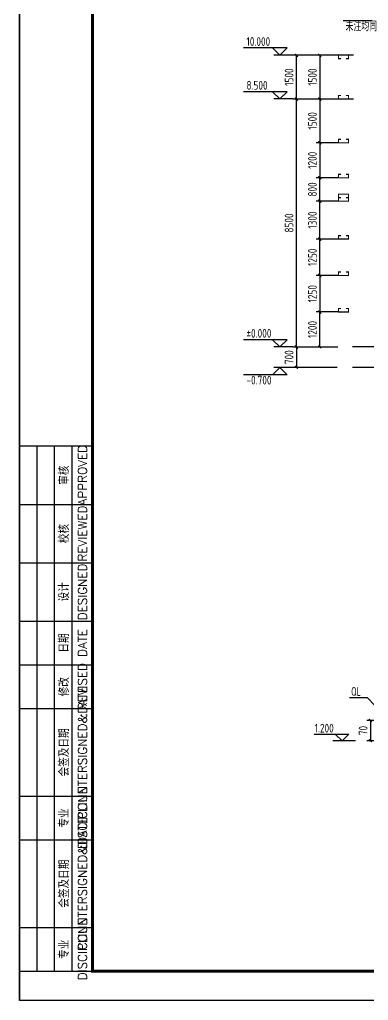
# Model space of a CAD drawing. Header units: millimetres. Extents: x 866561 to 877878, y 40199 to 44891.
# Drawn here: x 874097.5 to 874217, y 40208.1 to 40544.3 of the extents above; entities that cross this region are included whole.
import ezdxf
from ezdxf.enums import TextEntityAlignment as Align

# ---------------------------------------------------------------- set-up
doc = ezdxf.new("R2010")
doc.units = ezdxf.units.MM
doc.header["$LTSCALE"] = 1000
doc.header["$MEASUREMENT"] = 0
doc.linetypes.add('2', pattern=[11.4, 9, -0.9, 0.6, -0.9])
for name, color, linetype in [('1530', 253, 'Continuous'), ('1534', 7, 'Continuous'), ('D1', 112, 'Continuous'), ('DIM', 7, 'Continuous'), ('标注', 7, 'Continuous'), ('梁', 4, 'Continuous'), ('檩条', 34, 'Continuous'), ('轴线', 253, '2')]:
    doc.layers.add(name, color=color, linetype=linetype)
doc.styles.add('ECEC_TK', font='txt_l.shx', dxfattribs={"bigfont": 'hztxt_l.shx'})
doc.styles.add('GBHZ', font='gbenor.shx', dxfattribs={"width": 0.9, "bigfont": 'gbcbig.shx'})
doc.dimstyles.new('Y10', dxfattribs={"dimscale": 0, "dimtxt": 3, "dimasz": 0.01, "dimexe": 1.2, "dimexo": 1, "dimgap": 1, "dimtad": 1, "dimdec": 0, "dimlfac": 10, "dimzin": 0, "dimdsep": 46, "dimtxsty": 'GBHZ', "dimblk1": 'DX', "dimblk2": 'DX', "dimsah": 1, "dimcen": 0.09, "dimdle": 1, "dimadec": 0, "dimazin": 0, "dimtfac": 1, "dimtdec": 0, "dimtix": 1, "dimtmove": 2, "dimatfit": 3, "dimldrblk": 'DX', "dimfxl": 0, "dimtolj": 1, "dimtzin": 0, "dimarcsym": 0})
doc.dimstyles.new('Y100', dxfattribs={"dimscale": 0, "dimtxt": 3, "dimasz": 0.01, "dimexe": 1.2, "dimexo": 2, "dimgap": 1, "dimtad": 1, "dimdec": 0, "dimlfac": 100, "dimzin": 0, "dimdsep": 46, "dimtxsty": 'GBHZ', "dimblk": 'DX', "dimcen": 0.09, "dimdle": 1, "dimclrd": 7, "dimclre": 7, "dimclrt": 7, "dimadec": 0, "dimazin": 0, "dimtfac": 1, "dimtdec": 0, "dimtix": 1, "dimtmove": 2, "dimatfit": 3, "dimldrblk": 'DX', "dimfxl": 0, "dimtolj": 1, "dimtzin": 0, "dimarcsym": 0})

# ---------------------------------------------------------------- blocks, each defined once
blk = doc.blocks.new('DX')
at = {"color": 0, "linetype": 'ByBlock', "const_width": 40}
blk.add_lwpolyline([(-54, -51), (46, 49)], dxfattribs=at)
blk = doc.blocks.new('*D84')
at = {"layer": 'Defpoints', "color": 0, "transparency": 16777216}
for p in [(874192.34, 40517.08), (874213.88, 40517.08), (874208.55, 40432.08)]:
    blk.add_point(p, dxfattribs=at)
at = {"layer": 'dim', "color": 7, "lineweight": -2, "transparency": 16777216}
for p, q in [((874211.88, 40517.08), (874191.14, 40517.08)), ((874192.34, 40432.09), (874192.34, 40517.07)), ((874206.55, 40432.08), (874191.14, 40432.08))]:
    blk.add_line(p, q, dxfattribs=at)
at = {"layer": 'dim', "color": 7, "lineweight": -2, "transparency": 16777216, "xscale": 0.01, "yscale": 0.01, "zscale": 0.01}
for p, rotation in [((874192.34, 40517.08), 90), ((874192.34, 40432.08), 270)]:
    blk.add_blockref('DX', p, dxfattribs=dict(at, rotation=rotation))
at = {"layer": 'dim', "color": 7, "transparency": 16777216, "insert": (874189.84, 40474.58), "char_height": 3, "attachment_point": 5, "rotation": 90, "style": 'GBHZ'}
blk.add_mtext('\\A1;8500', dxfattribs=at)
blk = doc.blocks.new('*D85')
at = {"layer": 'Defpoints', "color": 0, "transparency": 16777216}
for p in [(874192.34, 40532.08), (874213.88, 40532.08), (874213.88, 40517.08)]:
    blk.add_point(p, dxfattribs=at)
at = {"layer": 'dim', "color": 7, "lineweight": -2, "transparency": 16777216}
for p, q in [((874211.88, 40532.08), (874191.14, 40532.08)), ((874192.34, 40517.09), (874192.34, 40532.07)), ((874211.88, 40517.08), (874191.14, 40517.08))]:
    blk.add_line(p, q, dxfattribs=at)
at = {"layer": 'dim', "color": 7, "lineweight": -2, "transparency": 16777216, "xscale": 0.01, "yscale": 0.01, "zscale": 0.01}
for p, rotation in [((874192.34, 40532.08), 90), ((874192.34, 40517.08), 270)]:
    blk.add_blockref('DX', p, dxfattribs=dict(at, rotation=rotation))
at = {"layer": 'dim', "color": 7, "transparency": 16777216, "insert": (874189.84, 40524.58), "char_height": 3, "attachment_point": 5, "rotation": 90, "style": 'GBHZ'}
blk.add_mtext('\\A1;1500', dxfattribs=at)
blk = doc.blocks.new('*D86')
at = {"layer": 'Defpoints', "color": 0, "transparency": 16777216}
for p in [(874200.34, 40444.08), (874208.55, 40444.08), (874208.55, 40432.08)]:
    blk.add_point(p, dxfattribs=at)
at = {"layer": '标注', "color": 7, "lineweight": -2, "transparency": 16777216}
for p, q in [((874206.55, 40444.08), (874199.14, 40444.08)), ((874200.34, 40432.09), (874200.34, 40444.07)), ((874206.55, 40432.08), (874199.14, 40432.08))]:
    blk.add_line(p, q, dxfattribs=at)
at = {"layer": '标注', "color": 7, "lineweight": -2, "transparency": 16777216, "xscale": 0.01, "yscale": 0.01, "zscale": 0.01}
for p, rotation in [((874200.34, 40444.08), 90), ((874200.34, 40432.08), 270)]:
    blk.add_blockref('DX', p, dxfattribs=dict(at, rotation=rotation))
at = {"layer": '标注', "color": 7, "transparency": 16777216, "insert": (874197.84, 40438.08), "char_height": 3, "attachment_point": 5, "rotation": 90, "style": 'GBHZ'}
blk.add_mtext('\\A1;1200', dxfattribs=at)
blk = doc.blocks.new('*D87')
at = {"layer": 'Defpoints', "color": 0, "transparency": 16777216}
for p in [(874208.55, 40456.58), (874200.34, 40444.08), (874208.55, 40444.08)]:
    blk.add_point(p, dxfattribs=at)
at = {"layer": '标注', "color": 7, "lineweight": -2, "transparency": 16777216}
for p, q in [((874206.55, 40456.58), (874199.14, 40456.58)), ((874200.34, 40456.57), (874200.34, 40444.09)), ((874206.55, 40444.08), (874199.14, 40444.08))]:
    blk.add_line(p, q, dxfattribs=at)
at = {"layer": '标注', "color": 7, "lineweight": -2, "transparency": 16777216, "xscale": 0.01, "yscale": 0.01, "zscale": 0.01}
for p, rotation in [((874200.34, 40456.58), 90), ((874200.34, 40444.08), 270)]:
    blk.add_blockref('DX', p, dxfattribs=dict(at, rotation=rotation))
at = {"layer": '标注', "color": 7, "transparency": 16777216, "insert": (874197.84, 40450.33), "char_height": 3, "attachment_point": 5, "rotation": 90, "style": 'GBHZ'}
blk.add_mtext('\\A1;1250', dxfattribs=at)
blk = doc.blocks.new('*D88')
at = {"layer": 'Defpoints', "color": 0, "transparency": 16777216}
for p in [(874200.34, 40482.08), (874208.55, 40482.08), (874208.55, 40469.08)]:
    blk.add_point(p, dxfattribs=at)
at = {"layer": '标注', "color": 7, "lineweight": -2, "transparency": 16777216}
for p, q in [((874206.55, 40482.08), (874199.14, 40482.08)), ((874200.34, 40469.09), (874200.34, 40482.07)), ((874206.55, 40469.08), (874199.14, 40469.08))]:
    blk.add_line(p, q, dxfattribs=at)
at = {"layer": '标注', "color": 7, "lineweight": -2, "transparency": 16777216, "xscale": 0.01, "yscale": 0.01, "zscale": 0.01}
for p, rotation in [((874200.34, 40482.08), 90), ((874200.34, 40469.08), 270)]:
    blk.add_blockref('DX', p, dxfattribs=dict(at, rotation=rotation))
at = {"layer": '标注', "color": 7, "transparency": 16777216, "insert": (874197.84, 40475.58), "char_height": 3, "attachment_point": 5, "rotation": 90, "style": 'GBHZ'}
blk.add_mtext('\\A1;1300', dxfattribs=at)
blk = doc.blocks.new('*D89')
at = {"layer": 'Defpoints', "color": 0, "transparency": 16777216}
for p in [(874208.55, 40502.08), (874200.34, 40490.08), (874208.55, 40490.08)]:
    blk.add_point(p, dxfattribs=at)
at = {"layer": '标注', "color": 7, "lineweight": -2, "transparency": 16777216}
for p, q in [((874206.55, 40502.08), (874199.14, 40502.08)), ((874200.34, 40502.07), (874200.34, 40490.09)), ((874206.55, 40490.08), (874199.14, 40490.08))]:
    blk.add_line(p, q, dxfattribs=at)
at = {"layer": '标注', "color": 7, "lineweight": -2, "transparency": 16777216, "xscale": 0.01, "yscale": 0.01, "zscale": 0.01}
for p, rotation in [((874200.34, 40502.08), 90), ((874200.34, 40490.08), 270)]:
    blk.add_blockref('DX', p, dxfattribs=dict(at, rotation=rotation))
at = {"layer": '标注', "color": 7, "transparency": 16777216, "insert": (874197.84, 40496.08), "char_height": 3, "attachment_point": 5, "rotation": 90, "style": 'GBHZ'}
blk.add_mtext('\\A1;1200', dxfattribs=at)
blk = doc.blocks.new('*D90')
at = {"layer": 'Defpoints', "color": 0, "transparency": 16777216}
for p in [(874208.55, 40532.08), (874200.34, 40517.08), (874208.55, 40517.08)]:
    blk.add_point(p, dxfattribs=at)
at = {"layer": '标注', "color": 7, "lineweight": -2, "transparency": 16777216}
for p, q in [((874206.55, 40532.08), (874199.14, 40532.08)), ((874200.34, 40532.07), (874200.34, 40517.09)), ((874206.55, 40517.08), (874199.14, 40517.08))]:
    blk.add_line(p, q, dxfattribs=at)
at = {"layer": '标注', "color": 7, "lineweight": -2, "transparency": 16777216, "xscale": 0.01, "yscale": 0.01, "zscale": 0.01}
for p, rotation in [((874200.34, 40532.08), 90), ((874200.34, 40517.08), 270)]:
    blk.add_blockref('DX', p, dxfattribs=dict(at, rotation=rotation))
at = {"layer": '标注', "color": 7, "transparency": 16777216, "insert": (874197.84, 40524.58), "char_height": 3, "attachment_point": 5, "rotation": 90, "style": 'GBHZ'}
blk.add_mtext('\\A1;1500', dxfattribs=at)
blk = doc.blocks.new('*D91')
at = {"layer": 'Defpoints', "color": 0, "transparency": 16777216}
for p in [(874200.34, 40469.08), (874208.55, 40469.08), (874208.55, 40456.58)]:
    blk.add_point(p, dxfattribs=at)
at = {"layer": '标注', "color": 7, "lineweight": -2, "transparency": 16777216}
for p, q in [((874206.55, 40469.08), (874199.14, 40469.08)), ((874200.34, 40456.59), (874200.34, 40469.07)), ((874206.55, 40456.58), (874199.14, 40456.58))]:
    blk.add_line(p, q, dxfattribs=at)
at = {"layer": '标注', "color": 7, "lineweight": -2, "transparency": 16777216, "xscale": 0.01, "yscale": 0.01, "zscale": 0.01}
for p, rotation in [((874200.34, 40469.08), 90), ((874200.34, 40456.58), 270)]:
    blk.add_blockref('DX', p, dxfattribs=dict(at, rotation=rotation))
at = {"layer": '标注', "color": 7, "transparency": 16777216, "insert": (874197.84, 40462.83), "char_height": 3, "attachment_point": 5, "rotation": 90, "style": 'GBHZ'}
blk.add_mtext('\\A1;1250', dxfattribs=at)
blk = doc.blocks.new('*D92')
at = {"layer": 'Defpoints', "color": 0, "transparency": 16777216}
for p in [(874208.48, 40517.08), (874200.34, 40502.08), (874208.55, 40502.08)]:
    blk.add_point(p, dxfattribs=at)
at = {"layer": '标注', "color": 7, "lineweight": -2, "transparency": 16777216}
for p, q in [((874206.48, 40517.08), (874199.14, 40517.08)), ((874200.34, 40517.07), (874200.34, 40502.09)), ((874206.55, 40502.08), (874199.14, 40502.08))]:
    blk.add_line(p, q, dxfattribs=at)
at = {"layer": '标注', "color": 7, "lineweight": -2, "transparency": 16777216, "xscale": 0.01, "yscale": 0.01, "zscale": 0.01}
for p, rotation in [((874200.34, 40517.08), 90), ((874200.34, 40502.08), 270)]:
    blk.add_blockref('DX', p, dxfattribs=dict(at, rotation=rotation))
at = {"layer": '标注', "color": 7, "transparency": 16777216, "insert": (874197.84, 40509.58), "char_height": 3, "attachment_point": 5, "rotation": 90, "style": 'GBHZ'}
blk.add_mtext('\\A1;1500', dxfattribs=at)
blk = doc.blocks.new('*D93')
at = {"layer": 'Defpoints', "color": 0, "transparency": 16777216}
for p in [(874200.34, 40490.08), (874208.55, 40490.08), (874208.55, 40482.08)]:
    blk.add_point(p, dxfattribs=at)
at = {"layer": '标注', "color": 7, "lineweight": -2, "transparency": 16777216}
for p, q in [((874206.55, 40490.08), (874199.14, 40490.08)), ((874200.34, 40482.09), (874200.34, 40490.07)), ((874206.55, 40482.08), (874199.14, 40482.08))]:
    blk.add_line(p, q, dxfattribs=at)
at = {"layer": '标注', "color": 7, "lineweight": -2, "transparency": 16777216, "xscale": 0.01, "yscale": 0.01, "zscale": 0.01}
for p, rotation in [((874200.34, 40490.08), 90), ((874200.34, 40482.08), 270)]:
    blk.add_blockref('DX', p, dxfattribs=dict(at, rotation=rotation))
at = {"layer": '标注', "color": 7, "transparency": 16777216, "insert": (874197.84, 40486.08), "char_height": 3, "attachment_point": 5, "rotation": 90, "style": 'GBHZ'}
blk.add_mtext('\\A1;800', dxfattribs=at)
blk = doc.blocks.new('*D65')
at = {"layer": 'Defpoints', "color": 0, "linetype": 'ByBlock', "transparency": 16777216}
for p in [(874223.11, 40304.12), (874217.7, 40297.12), (874223.11, 40297.12)]:
    blk.add_point(p, dxfattribs=at)
at = {"layer": 'dim', "color": 0, "linetype": 'ByBlock', "lineweight": -2, "transparency": 16777216}
for p, q in [((874222.11, 40304.12), (874216.5, 40304.12)), ((874217.7, 40304.11), (874217.7, 40297.13)), ((874222.11, 40297.12), (874216.5, 40297.12))]:
    blk.add_line(p, q, dxfattribs=at)
at = {"layer": 'dim', "color": 0, "linetype": 'ByBlock', "lineweight": -2, "transparency": 16777216, "xscale": 0.01, "yscale": 0.01, "zscale": 0.01}
for p, rotation in [((874217.7, 40304.12), 90), ((874217.7, 40297.12), 270)]:
    blk.add_blockref('DX', p, dxfattribs=dict(at, rotation=rotation))
at = {"layer": 'dim', "color": 0, "linetype": 'ByBlock', "transparency": 16777216, "insert": (874215.2, 40300.62), "char_height": 3, "attachment_point": 5, "rotation": 90, "style": 'GBHZ'}
blk.add_mtext('\\A1;70', dxfattribs=at)
blk = doc.blocks.new('*D863')
at = {"layer": 'Defpoints', "color": 0, "transparency": 16777216}
for p in [(874208.55, 40432.08), (874192.34, 40425.08), (874208.26, 40425.08)]:
    blk.add_point(p, dxfattribs=at)
at = {"layer": 'dim', "color": 7, "lineweight": -2, "transparency": 16777216}
for p, q in [((874206.55, 40432.08), (874191.14, 40432.08)), ((874192.34, 40432.07), (874192.34, 40425.09)), ((874206.26, 40425.08), (874191.14, 40425.08))]:
    blk.add_line(p, q, dxfattribs=at)
at = {"layer": 'dim', "color": 7, "lineweight": -2, "transparency": 16777216, "xscale": 0.01, "yscale": 0.01, "zscale": 0.01}
for p, rotation in [((874192.34, 40432.08), 90), ((874192.34, 40425.08), 270)]:
    blk.add_blockref('DX', p, dxfattribs=dict(at, rotation=rotation))
at = {"layer": 'dim', "color": 7, "transparency": 16777216, "insert": (874189.84, 40428.58), "char_height": 3, "attachment_point": 5, "rotation": 90, "style": 'GBHZ'}
blk.add_mtext('\\A1;700', dxfattribs=at)

msp = doc.modelspace()

# ---------------------------------------------------------------- linework, layer by layer
for p, q in [((874097.521, 40208.139), (874097.521, 40802.139)), ((874097.521, 40802.139), (874097.521, 40208.139)), ((874103.521, 40218.139), (874103.521, 40398.139)), ((874109.521, 40218.139), (874109.521, 40398.139)), ((874115.521, 40218.139), (874115.521, 40398.139)), ((874097.521, 40378.139), (874122.521, 40378.139)), ((874097.521, 40358.139), (874122.521, 40358.139)), ((874097.521, 40338.139), (874122.521, 40338.139)), ((874097.521, 40323.139), (874122.521, 40323.139)), ((874097.521, 40308.139), (874122.521, 40308.139)), ((874097.521, 40278.139), (874122.521, 40278.139)), ((874097.521, 40263.139), (874122.521, 40263.139)), ((874097.521, 40233.139), (874122.521, 40233.139)), ((874938.521, 40208.139), (874097.521, 40208.139))]:
    msp.add_line(p, q)
at = {"color": 0, "const_width": 1}
msp.add_lwpolyline([(874928.521, 40218.139), (874122.521, 40218.139), (874122.521, 40792.139), (874928.521, 40792.139)], close=True, dxfattribs=at)
msp.add_lwpolyline([(874097.521, 40398.139), (874097.521, 40218.139), (874122.521, 40218.139), (874122.521, 40398.139)], close=True)
at = {"layer": '1530'}
for p, q in [((874191.14, 40532.082), (874184.668, 40532.082)), ((874191.14, 40517.082), (874184.668, 40517.082)), ((874191.14, 40432.082), (874184.668, 40432.082)), ((874191.14, 40425.082), (874184.668, 40425.082))]:
    msp.add_line(p, q, dxfattribs=at)
at = {"layer": '1534'}
for points in [[(874184.168, 40534.582), (874186.668, 40532.082), (874189.168, 40534.582), (874174.235, 40534.582)], [(874184.168, 40519.582), (874186.668, 40517.082), (874189.168, 40519.582), (874174.235, 40519.582)], [(874184.168, 40434.582), (874186.668, 40432.082), (874189.168, 40434.582), (874174.235, 40434.582)], [(874184.168, 40422.582), (874186.668, 40425.082), (874189.168, 40422.582), (874174.235, 40422.582)]]:
    msp.add_lwpolyline(points, dxfattribs=at)
at = {"layer": 'D1'}
for p, q in [((874198.38, 40299.422), (874210.286, 40299.422)), ((874205.678, 40299.422), (874207.982, 40297.118)), ((874210.286, 40299.422), (874207.982, 40297.118)), ((874212.603, 40297.118), (874204.807, 40297.118))]:
    msp.add_line(p, q, dxfattribs=at)
at = {"layer": 'dim', "linetype": 'ByBlock'}
for p, q in [((874216.71, 40311.877), (874210.514, 40311.877)), ((874224.531, 40303.556), (874216.71, 40311.877))]:
    msp.add_line(p, q, dxfattribs=at)
at = {"layer": '梁'}
msp.add_line((874218.287, 40543.866), (874208.407, 40543.866), dxfattribs=at)
at = {"layer": '梁', "color": 61, "linetype": 'ByBlock', "ltscale": 0.8, "const_width": 0.4}
for points in [[(874207.595, 40530.903), (874206.742, 40530.903), (874206.742, 40532.082), (874210.212, 40532.082), (874210.212, 40530.903), (874209.359, 40530.903)], [(874207.595, 40518.261), (874206.742, 40518.261), (874206.742, 40517.082), (874210.212, 40517.082), (874210.212, 40518.261), (874209.359, 40518.261)], [(874207.595, 40503.261), (874206.742, 40503.261), (874206.742, 40502.082), (874210.212, 40502.082), (874210.212, 40503.261), (874209.359, 40503.261)], [(874207.595, 40491.261), (874206.742, 40491.261), (874206.742, 40490.082), (874210.212, 40490.082), (874210.212, 40491.261), (874209.359, 40491.261)], [(874207.595, 40483.261), (874206.742, 40483.261), (874206.742, 40484.44), (874210.212, 40484.44), (874210.212, 40483.261), (874209.359, 40483.261)], [(874207.595, 40483.261), (874206.742, 40483.261), (874206.742, 40482.082), (874210.212, 40482.082), (874210.212, 40483.261), (874209.359, 40483.261)], [(874207.595, 40470.261), (874206.742, 40470.261), (874206.742, 40469.082), (874210.212, 40469.082), (874210.212, 40470.261), (874209.359, 40470.261)], [(874207.595, 40457.761), (874206.742, 40457.761), (874206.742, 40456.582), (874210.212, 40456.582), (874210.212, 40457.761), (874209.359, 40457.761)], [(874207.595, 40445.261), (874206.742, 40445.261), (874206.742, 40444.082), (874210.212, 40444.082), (874210.212, 40445.261), (874209.359, 40445.261)]]:
    msp.add_lwpolyline(points, dxfattribs=at)
at = {"layer": '檩条', "color": 4, "linetype": 'ByBlock'}
for p, q in [((874434.868, 40432.082), (874211.578, 40432.082)), ((874434.868, 40425.082), (874211.578, 40425.082))]:
    msp.add_line(p, q, dxfattribs=at)

# ---------------------------------------------------------------- texts
at = {"style": 'ECEC_TK'}
for s, p in [('APPROVED', (874119.021, 40388.139)), ('审核', (874112.521, 40388.139)), ('REVIEWED', (874119.021, 40368.139)), ('校核', (874112.521, 40368.139)), ('DESIGNED', (874119.021, 40348.139)), ('设计', (874112.521, 40348.139)), ('DATE', (874119.021, 40330.639)), ('日期', (874112.521, 40330.639)), ('REVISED', (874119.021, 40315.639)), ('修改', (874112.521, 40315.639)), ('COUNTERSIGNED&DATE', (874119.021, 40293.139)), ('会签及日期', (874112.521, 40293.139)), ('DISCIPLINE', (874119.021, 40270.639)), ('专业', (874112.521, 40270.639)), ('COUNTERSIGNED&DATE', (874119.021, 40248.139)), ('会签及日期', (874112.521, 40248.139)), ('DISCIPLINE', (874119.021, 40225.639)), ('专业', (874112.521, 40225.639))]:
    msp.add_text(s, height=3, rotation=90, dxfattribs=at).set_placement(p, align=Align.MIDDLE)
at = {"layer": '1534', "style": 'GBHZ', "width": 0.9}
for s, p in [('未注均同', (874209.18, 40540.373)), ('10.000', (874175.233, 40535.282)), ('8.500', (874175.233, 40520.282)), ('%%P0.000', (874175.233, 40435.282)), ('-0.700', (874175.233, 40419.215))]:
    msp.add_text(s, height=3, dxfattribs=at).set_placement(p)
at = {"layer": 'D1', "style": 'GBHZ', "width": 0.9}
msp.add_text('1.200', height=3, dxfattribs=at).set_placement((874198.582, 40299.94))
at = {"layer": '轴线', "color": 61, "linetype": 'ByBlock', "style": 'GBHZ', "width": 0.8}
msp.add_text('QL', height=3, dxfattribs=at).set_placement((874211.106, 40312.521))

# ---------------------------------------------------------------- dimensions: what is measured, and where the dimension line sits
at = {"layer": 'dim'}
for base, p1, p2, angle, picture, middle in [((874192.34, 40532.082), (874213.88, 40517.082), (874213.88, 40532.082), 90, '*D85', (874189.84, 40524.582)), ((874192.34, 40517.082), (874208.546, 40432.082), (874213.88, 40517.082), 270, '*D84', (874189.84, 40474.582)), ((874192.34, 40425.082), (874208.546, 40432.082), (874208.264, 40425.082), 90, '*D863', (874189.84, 40428.582))]:
    dim = msp.add_linear_dim(base=base, p1=p1, p2=p2, angle=angle, dimstyle='Y100', override={"dimscale": 1}, dxfattribs=at)
    dim.commit()
    dim.dimension.update_dxf_attribs({"geometry": picture, "text_midpoint": middle})
at = {"layer": 'dim', "color": 6, "linetype": 'ByBlock'}
dim = msp.add_linear_dim(base=(874217.7, 40297.118), p1=(874223.106, 40304.116), p2=(874223.106, 40297.118), angle=90, dimstyle='Y10', override={"dimscale": 1}, dxfattribs=at)
dim.commit()
dim.dimension.update_dxf_attribs({"geometry": '*D65', "text_midpoint": (874215.2, 40300.617)})
at = {"layer": '标注'}
for base, p1, p2, angle, picture, middle in [((874200.34, 40517.082), (874208.546, 40532.082), (874208.546, 40517.082), 90, '*D90', (874197.84, 40524.582)), ((874200.34, 40502.082), (874208.477, 40517.082), (874208.546, 40502.082), 90, '*D92', (874197.84, 40509.582)), ((874200.34, 40490.082), (874208.546, 40502.082), (874208.546, 40490.082), 270, '*D89', (874197.84, 40496.082)), ((874200.34, 40490.082), (874208.546, 40482.082), (874208.546, 40490.082), 90, '*D93', (874197.84, 40486.082)), ((874200.34, 40482.082), (874208.546, 40469.082), (874208.546, 40482.082), 90, '*D88', (874197.84, 40475.582)), ((874200.34, 40469.082), (874208.546, 40456.582), (874208.546, 40469.082), 90, '*D91', (874197.84, 40462.832)), ((874200.34, 40444.082), (874208.546, 40456.582), (874208.546, 40444.082), 270, '*D87', (874197.84, 40450.332)), ((874200.34, 40444.082), (874208.546, 40432.082), (874208.546, 40444.082), 90, '*D86', (874197.84, 40438.082))]:
    dim = msp.add_linear_dim(base=base, p1=p1, p2=p2, angle=angle, dimstyle='Y100', override={"dimscale": 1}, dxfattribs=at)
    dim.commit()
    dim.dimension.update_dxf_attribs({"geometry": picture, "text_midpoint": middle})

doc.saveas('drawing.dxf')
